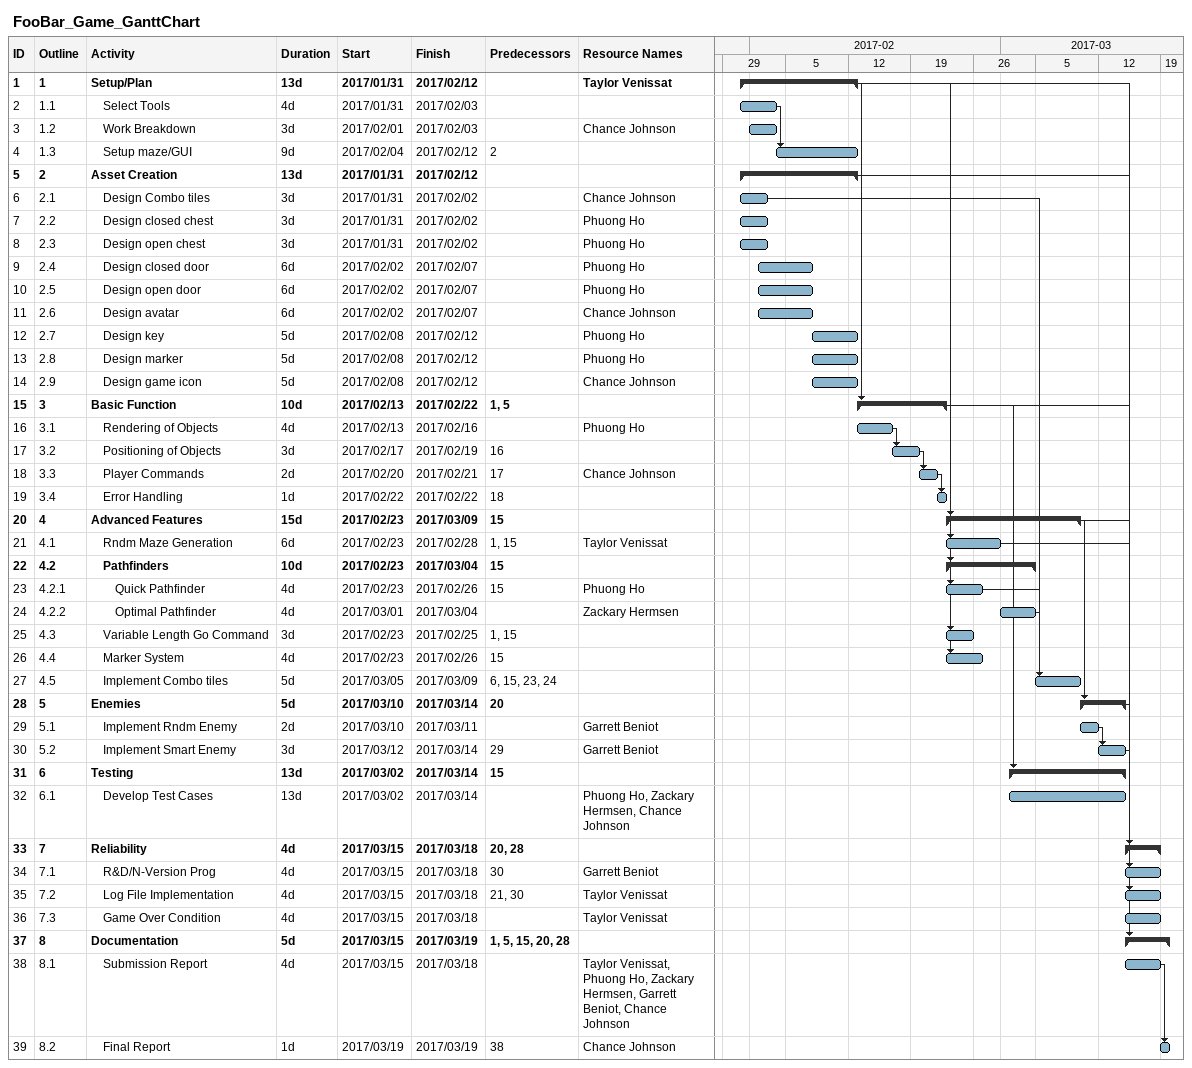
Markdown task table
FooBar_Game_GanttChart

| ID | WBS | Task | Duration | Start | Finish | Predecessors | Resources |
|---|---|---|---|---|---|---|---|
| 1 | 1 | **Setup/Plan** | 13d | 2017-01-31 | 2017-02-12 |  | Taylor Venissat |
| 2 | 1.1 | Select Tools | 4d | 2017-01-31 | 2017-02-03 |  |  |
| 3 | 1.2 | Work Breakdown | 3d | 2017-02-01 | 2017-02-03 |  | Chance Johnson |
| 4 | 1.3 | Setup maze/GUI | 9d | 2017-02-04 | 2017-02-12 | 2 |  |
| 5 | 2 | **Asset Creation** | 13d | 2017-01-31 | 2017-02-12 |  |  |
| 6 | 2.1 | Design Combo tiles | 3d | 2017-01-31 | 2017-02-02 |  | Chance Johnson |
| 7 | 2.2 | Design closed chest | 3d | 2017-01-31 | 2017-02-02 |  | Phuong Ho |
| 8 | 2.3 | Design open chest | 3d | 2017-01-31 | 2017-02-02 |  | Phuong Ho |
| 9 | 2.4 | Design closed door | 6d | 2017-02-02 | 2017-02-07 |  | Phuong Ho |
| 10 | 2.5 | Design open door | 6d | 2017-02-02 | 2017-02-07 |  | Phuong Ho |
| 11 | 2.6 | Design avatar | 6d | 2017-02-02 | 2017-02-07 |  | Chance Johnson |
| 12 | 2.7 | Design key | 5d | 2017-02-08 | 2017-02-12 |  | Phuong Ho |
| 13 | 2.8 | Design marker | 5d | 2017-02-08 | 2017-02-12 |  | Phuong Ho |
| 14 | 2.9 | Design game icon | 5d | 2017-02-08 | 2017-02-12 |  | Chance Johnson |
| 15 | 3 | **Basic Function** | 10d | 2017-02-13 | 2017-02-22 | 1, 5 |  |
| 16 | 3.1 | Rendering of Objects | 4d | 2017-02-13 | 2017-02-16 |  | Phuong Ho |
| 17 | 3.2 | Positioning of Objects | 3d | 2017-02-17 | 2017-02-19 | 16 |  |
| 18 | 3.3 | Player Commands | 2d | 2017-02-20 | 2017-02-21 | 17 | Chance Johnson |
| 19 | 3.4 | Error Handling | 1d | 2017-02-22 | 2017-02-22 | 18 |  |
| 20 | 4 | **Advanced Features** | 15d | 2017-02-23 | 2017-03-09 | 15 |  |
| 21 | 4.1 | Rndm Maze Generation | 6d | 2017-02-23 | 2017-02-28 | 1, 15 | Taylor Venissat |
| 22 | 4.2 | **Pathfinders** | 10d | 2017-02-23 | 2017-03-04 | 15 |  |
| 23 | 4.2.1 | Quick Pathfinder | 4d | 2017-02-23 | 2017-02-26 | 15 | Phuong Ho |
| 24 | 4.2.2 | Optimal Pathfinder | 4d | 2017-03-01 | 2017-03-04 |  | Zackary Hermsen |
| 25 | 4.3 | Variable Length Go Command | 3d | 2017-02-23 | 2017-02-25 | 1, 15 |  |
| 26 | 4.4 | Marker System | 4d | 2017-02-23 | 2017-02-26 | 15 |  |
| 27 | 4.5 | Implement Combo tiles | 5d | 2017-03-05 | 2017-03-09 | 6, 15, 23, 24 |  |
| 28 | 5 | **Enemies** | 5d | 2017-03-10 | 2017-03-14 | 20 |  |
| 29 | 5.1 | Implement Rndm Enemy | 2d | 2017-03-10 | 2017-03-11 |  | Garrett Beniot |
| 30 | 5.2 | Implement Smart Enemy | 3d | 2017-03-12 | 2017-03-14 | 29 | Garrett Beniot |
| 31 | 6 | **Testing** | 13d | 2017-03-02 | 2017-03-14 | 15 |  |
| 32 | 6.1 | Develop Test Cases | 13d | 2017-03-02 | 2017-03-14 |  | Phuong Ho, Zackary Hermsen, Chance Johnson |
| 33 | 7 | **Reliability** | 4d | 2017-03-15 | 2017-03-18 | 20, 28 |  |
| 34 | 7.1 | R&D/N-Version Prog | 4d | 2017-03-15 | 2017-03-18 | 30 | Garrett Beniot |
| 35 | 7.2 | Log File Implementation | 4d | 2017-03-15 | 2017-03-18 | 21, 30 | Taylor Venissat |
| 36 | 7.3 | Game Over Condition | 4d | 2017-03-15 | 2017-03-18 |  | Taylor Venissat |
| 37 | 8 | **Documentation** | 5d | 2017-03-15 | 2017-03-19 | 1, 5, 15, 20, 28 |  |
| 38 | 8.1 | Submission Report | 4d | 2017-03-15 | 2017-03-18 |  | Taylor Venissat, Phuong Ho, Zackary Hermsen, Garrett Beniot, Chance Johnson |
| 39 | 8.2 | Final Report | 1d | 2017-03-19 | 2017-03-19 | 38 | Chance Johnson |
